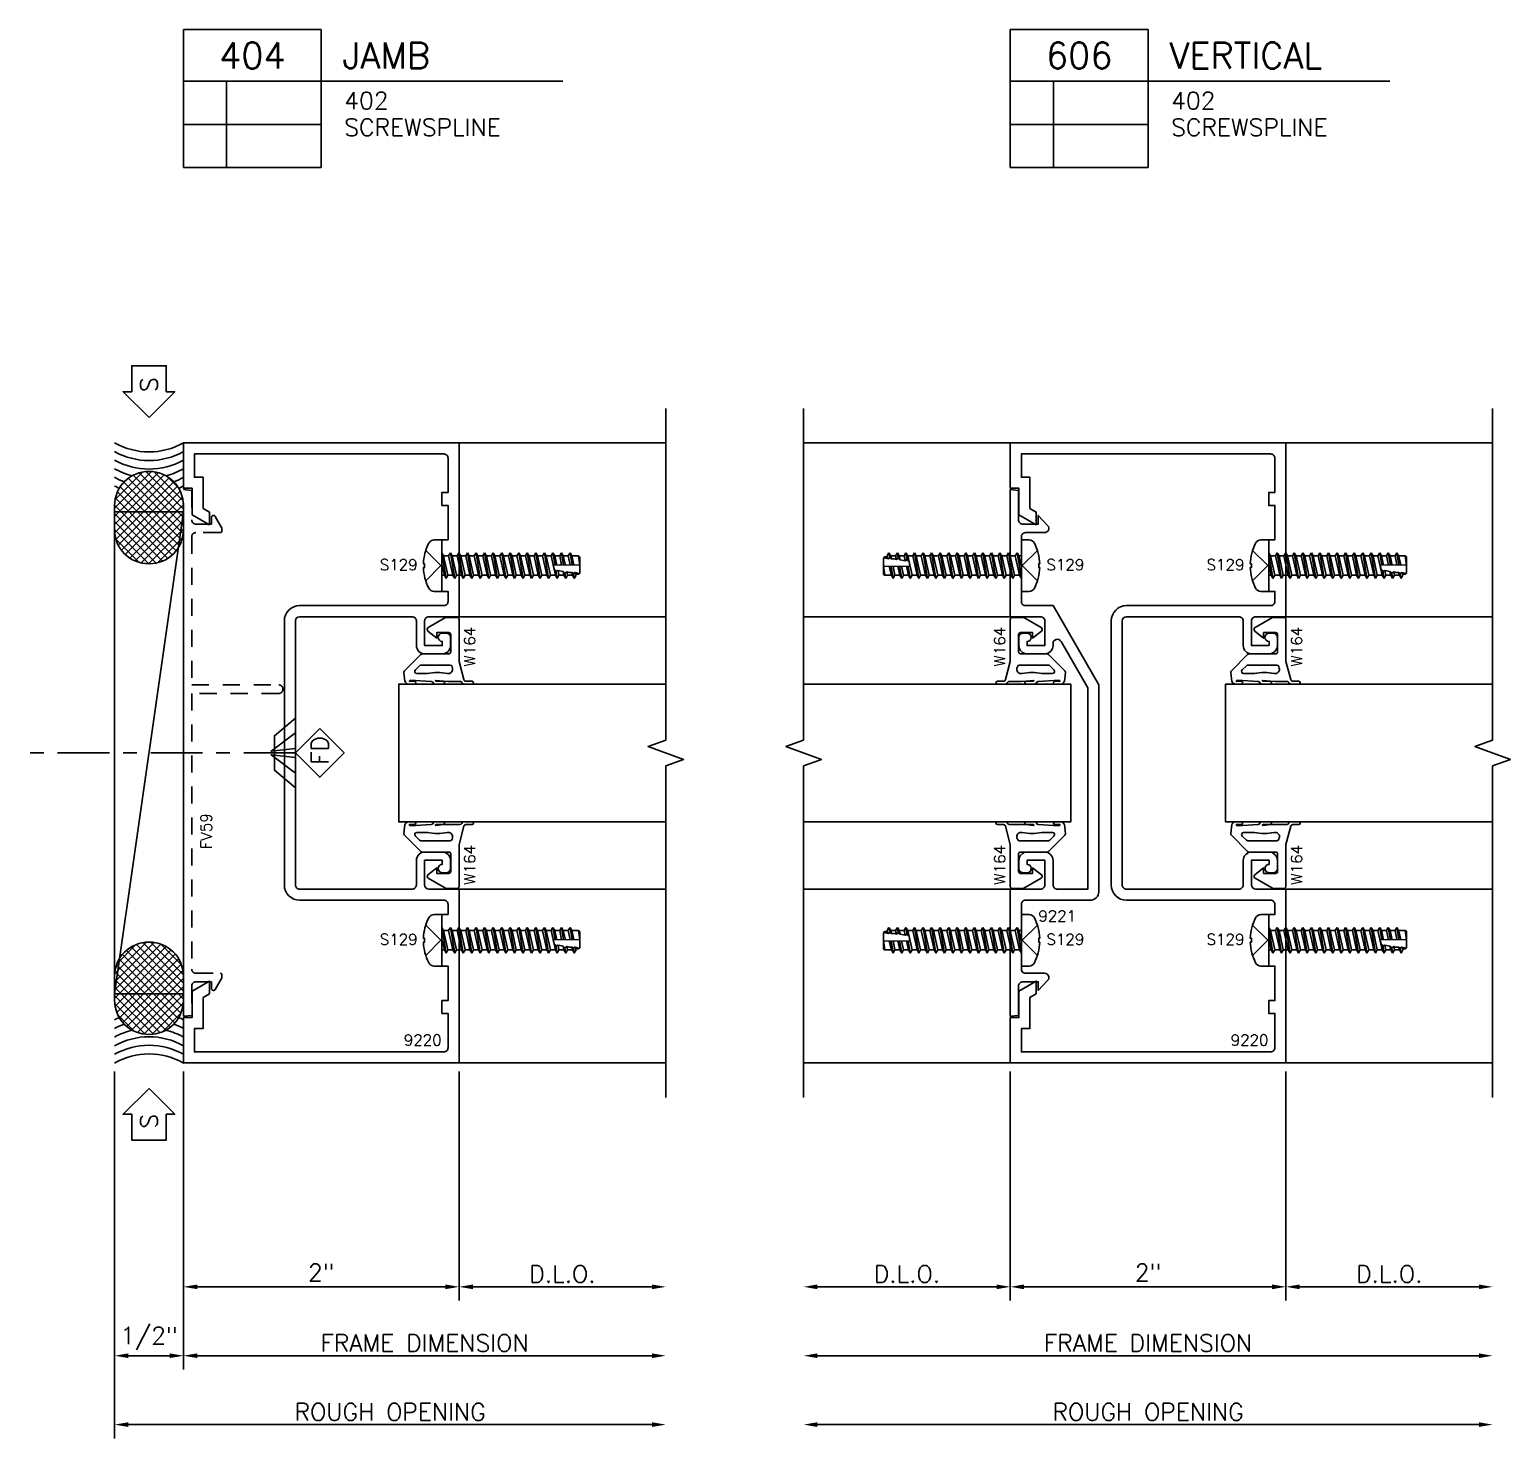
# Model space of a CAD drawing. Header units: inches. Extents: x -1 to 102, y -34 to 13.
# Drawn here: x 66.7 to 77.44, y -28.13 to -17.9 of the extents above; entities that cross this region are included whole.
import ezdxf
from ezdxf.enums import TextEntityAlignment as Align

# ---------------------------------------------------------------- set-up
doc = ezdxf.new("R2010")
doc.units = ezdxf.units.IN
doc.header["$LTSCALE"] = 0.5
doc.header["$MEASUREMENT"] = 0
for name, pattern in [('CENTER', [2, 1.25, -0.25, 0.25, -0.25]), ('CENTER2', [1.125, 0.75, -0.125, 0.125, -0.125]), ('HIDDEN', [0.375, 0.25, -0.125])]:
    doc.linetypes.add(name, pattern=pattern)
for name, color, linetype in [('EFCO_BackerRod', 3, 'Continuous'), ('EFCO_BackerRod_Hatch', 9, 'Continuous'), ('EFCO_Detail_BreakLines', 1, 'Continuous'), ('EFCO_Detail_Dim', 1, 'Continuous'), ('EFCO_Detail_Shims', 5, 'Continuous'), ('EFCO_Detail_Symbols', 5, 'Continuous'), ('EFCO_Detail_Symbols_Text', 3, 'Continuous'), ('EFCO_Die', 7, 'Continuous'), ('EFCO_Die_BackGround', 9, 'Continuous'), ('EFCO_Die_Text', 6, 'Continuous'), ('EFCO_Die_Vinyl', 3, 'Continuous'), ('EFCO_Fasteners', 3, 'Continuous'), ('EFCO_Fasteners_Text', 1, 'Continuous'), ('EFCO_Glass', 4, 'Continuous'), ('EFCO_Glazing_Gasket', 3, 'Continuous'), ('EFCO_LT_Center', 1, 'CENTER'), ('EFCO_Silicone', 8, 'Continuous'), ('ZE-ANNO-SYMB', 3, 'Continuous'), ('ZE-GLAZ-FSNR', 3, 'Continuous')]:
    doc.layers.add(name, color=color, linetype=linetype)
doc.styles.add('EFCO', font='arial.ttf')
doc.styles.add('ROMANS', font='romans.shx')
doc.styles.add('simplex', font='simplex.shx')
doc.styles.get("Standard").update_dxf_attribs({"font": 'simplex.shx'})
doc.dimstyles.new('STD1', dxfattribs={"dimtxt": 0.125, "dimasz": 0.1, "dimexe": 0.1, "dimexo": 0.0625, "dimgap": 0.03, "dimtad": 1, "dimdec": 5, "dimzin": 4, "dimdsep": 46, "dimlunit": 4, "dimtxsty": 'EFCO', "dimcen": 0.09, "dimclrd": 1, "dimclre": 1, "dimclrt": 3, "dimazin": 0, "dimtfac": 1, "dimtdec": 5, "dimtmove": 0, "dimatfit": 3, "dimfxl": 1, "dimfrac": 2, "dimtolj": 1, "dimtzin": 0, "dimarcsym": 0})

# ---------------------------------------------------------------- blocks, each defined once
blk = doc.blocks.new('*D388')
at = {"layer": 'Defpoints', "color": 0, "transparency": 16777216}
for p in [(0, 0), (2, 0), (2, -1.625)]:
    blk.add_point(p, dxfattribs=at)
at = {"layer": 'EFCO_Detail_Dim', "color": 1, "lineweight": -2, "transparency": 16777216}
for p, q in [((0, -0.062), (0, -1.725)), ((2, -0.062), (2, -1.725)), ((0.1, -1.625), (1.9, -1.625))]:
    blk.add_line(p, q, dxfattribs=at)
at = {"layer": 'EFCO_Detail_Dim', "color": 1, "transparency": 16777216}
for points in [[(0.1, -1.608), (0.1, -1.642), (0, -1.625)], [(1.9, -1.608), (1.9, -1.642), (2, -1.625)]]:
    blk.add_solid(points, dxfattribs=at)
at = {"layer": 'EFCO_Detail_Dim', "color": 3, "transparency": 16777216, "insert": (1, -1.521), "char_height": 0.125, "attachment_point": 5, "style": 'ROMANS'}
blk.add_mtext('\\A1;2"', dxfattribs=at)
blk = doc.blocks.new('*D387')
at = {"layer": 'Defpoints', "color": 0, "transparency": 16777216}
for p in [(-0.5, 0), (0, 0), (-0.5, -2.125)]:
    blk.add_point(p, dxfattribs=at)
at = {"layer": 'EFCO_Detail_Dim', "color": 1, "lineweight": -2, "transparency": 16777216}
for p, q in [((-0.5, -0.062), (-0.5, -2.225)), ((0, -0.062), (0, -2.225)), ((-0.1, -2.125), (-0.4, -2.125))]:
    blk.add_line(p, q, dxfattribs=at)
at = {"layer": 'EFCO_Detail_Dim', "color": 1, "transparency": 16777216}
for points in [[(-0.4, -2.108), (-0.4, -2.142), (-0.5, -2.125)], [(-0.1, -2.108), (-0.1, -2.142), (0, -2.125)]]:
    blk.add_solid(points, dxfattribs=at)
at = {"layer": 'EFCO_Detail_Dim', "color": 3, "transparency": 16777216, "insert": (-0.25, -2), "char_height": 0.125, "attachment_point": 5, "style": 'ROMANS'}
blk.add_mtext('\\A1;1/2"', dxfattribs=at)
blk = doc.blocks.new('*D386')
at = {"layer": 'Defpoints', "color": 0, "transparency": 16777216}
for p in [(0, 0), (3.5, 0), (3.5, -2.125)]:
    blk.add_point(p, dxfattribs=at)
at = {"layer": 'EFCO_Detail_Dim', "color": 1, "lineweight": -2, "transparency": 16777216}
for p, q in [((0, -0.062), (0, -2.225)), ((0.1, -2.125), (3.4, -2.125))]:
    blk.add_line(p, q, dxfattribs=at)
at = {"layer": 'EFCO_Detail_Dim', "color": 1, "transparency": 16777216}
for points in [[(0.1, -2.108), (0.1, -2.142), (0, -2.125)], [(3.4, -2.108), (3.4, -2.142), (3.5, -2.125)]]:
    blk.add_solid(points, dxfattribs=at)
at = {"layer": 'EFCO_Detail_Dim', "color": 3, "transparency": 16777216, "insert": (1.75, -2.033), "char_height": 0.125, "attachment_point": 5, "style": 'ROMANS'}
blk.add_mtext('\\A1;FRAME DIMENSION', dxfattribs=at)
blk = doc.blocks.new('*D385')
at = {"layer": 'Defpoints', "color": 0, "transparency": 16777216}
for p in [(-0.5, 0), (3.5, 0), (3.5, -2.625)]:
    blk.add_point(p, dxfattribs=at)
at = {"layer": 'EFCO_Detail_Dim', "color": 1, "lineweight": -2, "transparency": 16777216}
for p, q in [((-0.5, -0.062), (-0.5, -2.725)), ((-0.4, -2.625), (3.4, -2.625))]:
    blk.add_line(p, q, dxfattribs=at)
at = {"layer": 'EFCO_Detail_Dim', "color": 1, "transparency": 16777216}
for points in [[(-0.4, -2.608), (-0.4, -2.642), (-0.5, -2.625)], [(3.4, -2.608), (3.4, -2.642), (3.5, -2.625)]]:
    blk.add_solid(points, dxfattribs=at)
at = {"layer": 'EFCO_Detail_Dim', "color": 3, "transparency": 16777216, "insert": (1.5, -2.533), "char_height": 0.125, "attachment_point": 5, "style": 'ROMANS'}
blk.add_mtext('\\A1;ROUGH OPENING', dxfattribs=at)
blk = doc.blocks.new('*D384')
at = {"layer": 'Defpoints', "color": 0, "transparency": 16777216}
for p in [(2, 0), (3.5, 0), (3.5, -1.625)]:
    blk.add_point(p, dxfattribs=at)
at = {"layer": 'EFCO_Detail_Dim', "color": 1, "lineweight": -2, "transparency": 16777216}
for p, q in [((2, -0.062), (2, -1.725)), ((2.1, -1.625), (3.4, -1.625))]:
    blk.add_line(p, q, dxfattribs=at)
at = {"layer": 'EFCO_Detail_Dim', "color": 1, "transparency": 16777216}
for points in [[(2.1, -1.608), (2.1, -1.642), (2, -1.625)], [(3.4, -1.608), (3.4, -1.642), (3.5, -1.625)]]:
    blk.add_solid(points, dxfattribs=at)
at = {"layer": 'EFCO_Detail_Dim', "color": 3, "transparency": 16777216, "insert": (2.75, -1.532), "char_height": 0.125, "attachment_point": 5, "style": 'ROMANS'}
blk.add_mtext('\\A1;D.L.O.', dxfattribs=at)
blk = doc.blocks.new('9220')
at = {"layer": 'EFCO_Die'}
blk.add_lwpolyline([(0.843, 1.181), (1.889, 1.181, -0.414214), (1.92, 1.15), (1.92, 1.078), (1.875, 1.078), (1.875, 0.703), (1.92, 0.703), (1.92, 0.453), (1.875, 0.453), (1.875, 0.359), (1.92, 0.359), (1.92, 0.111, -0.414214), (1.889, 0.08), (0.08, 0.08), (0.08, 0.249), (0.142, 0.249), (0.142, 0.475), (0.188, 0.502), (0.188, 0.594), (0.062, 0.521), (0.062, 0.329), (0, 0.329), (0, 0), (2, 0), (2, 1.261), (1.781, 1.261, -0.414213), (1.75, 1.292), (1.75, 1.471), (1.878, 1.471), (1.878, 1.441, 1.000001), (1.878, 1.381), (1.907, 1.381, 0.414211), (1.938, 1.412), (1.938, 1.469, 0.414215), (1.876, 1.531), (1.752, 1.531, 0.414214), (1.69, 1.469), (1.69, 1.292, -0.414214), (1.659, 1.261), (0.843, 1.261, -0.414214), (0.812, 1.292), (0.812, 3.208, -0.414213), (0.843, 3.239), (1.659, 3.239, -0.414214), (1.69, 3.208), (1.69, 3.031, 0.414212), (1.752, 2.969), (1.876, 2.969, 0.414216), (1.938, 3.031), (1.938, 3.088, 0.414214), (1.907, 3.119), (1.878, 3.119, 0.999779), (1.878, 3.059), (1.878, 3.029), (1.75, 3.029), (1.75, 3.208, -0.414214), (1.781, 3.239), (2, 3.239), (2, 4.5), (0, 4.5), (0, 4.171), (0.062, 4.171), (0.062, 3.979), (0.188, 3.906), (0.188, 3.998), (0.142, 4.025), (0.142, 4.251), (0.08, 4.251), (0.08, 4.42), (1.889, 4.42, -0.414214), (1.92, 4.389), (1.92, 4.141), (1.875, 4.141), (1.875, 4.047), (1.92, 4.047), (1.92, 3.797), (1.875, 3.797), (1.875, 3.422), (1.92, 3.422), (1.92, 3.35, -0.414214), (1.889, 3.319), (0.843, 3.319, 0.414213), (0.732, 3.208), (0.732, 1.292, 0.414213)], format="xyb", close=True, dxfattribs=at)
at = {"layer": 'EFCO_Die_Text', "style": 'simplex'}
blk.add_text('9220', height=0.08, dxfattribs=at).set_placement((1.599, 0.126))
blk = doc.blocks.new('S129S')
at = {"layer": 'EFCO_Fasteners'}
for p, q in [((0.031, -0.093), (0, 0.093)), ((0, 0.093), (0, 0.093)), ((0.013, 0.07), (0, 0.093)), ((0, 0.011), (0.018, -0.07)), ((0.044, -0.07), (0.013, 0.07)), ((0.049, 0.07), (0.013, 0.07)), ((0.062, 0.093), (0.049, 0.07)), ((0.049, 0.07), (0.08, -0.07)), ((0.093, -0.093), (0.062, 0.093)), ((0.075, 0.07), (0.062, 0.093)), ((0.106, -0.07), (0.075, 0.07)), ((0.111, 0.07), (0.075, 0.07)), ((0.124, 0.093), (0.111, 0.07)), ((0.111, 0.07), (0.142, -0.07)), ((0.155, -0.093), (0.124, 0.093)), ((0.137, 0.07), (0.124, 0.093)), ((0.168, -0.07), (0.137, 0.07)), ((0.173, 0.07), (0.137, 0.07)), ((0.186, 0.093), (0.173, 0.07)), ((0.173, 0.07), (0.204, -0.07)), ((0.217, -0.093), (0.186, 0.093)), ((0.199, 0.07), (0.186, 0.093)), ((0.23, -0.07), (0.199, 0.07)), ((0.235, 0.07), (0.199, 0.07)), ((0.248, 0.093), (0.235, 0.07)), ((0.235, 0.07), (0.266, -0.07)), ((0.279, -0.093), (0.248, 0.093)), ((0.261, 0.07), (0.248, 0.093)), ((0.292, -0.07), (0.261, 0.07)), ((0.261, 0.07), (0.297, 0.07)), ((0.31, 0.093), (0.297, 0.07)), ((0.297, 0.07), (0.328, -0.07)), ((0.341, -0.093), (0.31, 0.093)), ((0.323, 0.07), (0.31, 0.093)), ((0.354, -0.07), (0.323, 0.07)), ((0.323, 0.07), (0.359, 0.07)), ((0.372, 0.093), (0.359, 0.07)), ((0.359, 0.07), (0.39, -0.07)), ((0.403, -0.093), (0.372, 0.093)), ((0.385, 0.07), (0.372, 0.093)), ((0.416, -0.07), (0.385, 0.07)), ((0.385, 0.07), (0.421, 0.07)), ((0.434, 0.093), (0.421, 0.07)), ((0.421, 0.07), (0.452, -0.07)), ((0.465, -0.093), (0.434, 0.093)), ((0.447, 0.07), (0.434, 0.093)), ((0.478, -0.07), (0.447, 0.07)), ((0.447, 0.07), (0.483, 0.07)), ((0.496, 0.093), (0.483, 0.07)), ((0.483, 0.07), (0.514, -0.07)), ((0.527, -0.093), (0.496, 0.093)), ((0.509, 0.07), (0.496, 0.093)), ((0.54, -0.07), (0.509, 0.07)), ((0.545, 0.07), (0.509, 0.07)), ((0.558, 0.093), (0.545, 0.07)), ((0.545, 0.07), (0.576, -0.07)), ((0.589, -0.093), (0.558, 0.093)), ((0.571, 0.07), (0.558, 0.093)), ((0.602, -0.07), (0.571, 0.07)), ((0.607, 0.07), (0.571, 0.07)), ((0.62, 0.093), (0.607, 0.07)), ((0.607, 0.07), (0.638, -0.07)), ((0.651, -0.093), (0.62, 0.093)), ((0.633, 0.07), (0.62, 0.093)), ((0.664, -0.07), (0.633, 0.07)), ((0.669, 0.07), (0.633, 0.07)), ((0.682, 0.093), (0.669, 0.07)), ((0.669, 0.07), (0.7, -0.07)), ((0.713, -0.093), (0.682, 0.093)), ((0.695, 0.07), (0.682, 0.093)), ((0.726, -0.07), (0.695, 0.07)), ((0.731, 0.07), (0.695, 0.07)), ((0.744, 0.093), (0.731, 0.07)), ((0.731, 0.07), (0.762, -0.07)), ((0.775, -0.093), (0.744, 0.093)), ((0.757, 0.07), (0.744, 0.093)), ((0.788, -0.07), (0.757, 0.07)), ((0.757, 0.07), (0.793, 0.07)), ((0.806, 0.093), (0.793, 0.07)), ((0.793, 0.07), (0.824, -0.07)), ((0.821, 0.004), (0.806, 0.093)), ((0.819, 0.07), (0.806, 0.093)), ((0.834, 0.004), (0.819, 0.07)), ((0.819, 0.07), (0.855, 0.07)), ((0.868, 0.093), (0.855, 0.07)), ((0.855, 0.07), (0.869, 0.004)), ((0.883, 0.004), (0.868, 0.093)), ((0.881, 0.07), (0.868, 0.093)), ((0.896, 0.004), (0.881, 0.07)), ((0.881, 0.07), (0.917, 0.07)), ((0.93, 0.093), (0.917, 0.07)), ((0.917, 0.07), (0.931, 0.005)), ((0.945, 0.005), (0.93, 0.093)), ((0.943, 0.07), (0.93, 0.093)), ((0.958, 0.005), (0.943, 0.07)), ((1, 0.002), (0.991, 0.07)), ((0.018, -0.07), (0, -0.07)), ((0.018, -0.07), (0.031, -0.093)), ((0.031, -0.093), (0.044, -0.07)), ((0.08, -0.07), (0.044, -0.07)), ((0.08, -0.07), (0.093, -0.093)), ((0.093, -0.093), (0.106, -0.07)), ((0.142, -0.07), (0.106, -0.07)), ((0.142, -0.07), (0.155, -0.093)), ((0.155, -0.093), (0.168, -0.07)), ((0.204, -0.07), (0.168, -0.07)), ((0.204, -0.07), (0.217, -0.093)), ((0.217, -0.093), (0.23, -0.07)), ((0.266, -0.07), (0.23, -0.07)), ((0.266, -0.07), (0.279, -0.093)), ((0.279, -0.093), (0.292, -0.07)), ((0.292, -0.07), (0.328, -0.07)), ((0.328, -0.07), (0.341, -0.093)), ((0.341, -0.093), (0.354, -0.07)), ((0.354, -0.07), (0.39, -0.07)), ((0.39, -0.07), (0.403, -0.093)), ((0.403, -0.093), (0.416, -0.07)), ((0.416, -0.07), (0.452, -0.07)), ((0.452, -0.07), (0.465, -0.093)), ((0.465, -0.093), (0.478, -0.07)), ((0.514, -0.07), (0.478, -0.07)), ((0.514, -0.07), (0.527, -0.093)), ((0.527, -0.093), (0.54, -0.07)), ((0.576, -0.07), (0.54, -0.07)), ((0.576, -0.07), (0.589, -0.093)), ((0.589, -0.093), (0.602, -0.07)), ((0.638, -0.07), (0.602, -0.07)), ((0.638, -0.07), (0.651, -0.093)), ((0.651, -0.093), (0.664, -0.07)), ((0.7, -0.07), (0.664, -0.07)), ((0.7, -0.07), (0.713, -0.093)), ((0.713, -0.093), (0.726, -0.07)), ((0.762, -0.07), (0.726, -0.07)), ((0.762, -0.07), (0.775, -0.093)), ((0.775, -0.093), (0.788, -0.07)), ((0.788, -0.07), (0.824, -0.07)), ((0.824, -0.07), (0.837, -0.093)), ((0.837, -0.093), (0.828, -0.039)), ((0.837, -0.093), (0.85, -0.07)), ((0.85, -0.07), (0.843, -0.036)), ((0.85, -0.07), (0.886, -0.07)), ((0.88, -0.043), (0.886, -0.07)), ((0.886, -0.07), (0.899, -0.093)), ((0.899, -0.093), (0.893, -0.054)), ((0.899, -0.093), (0.912, -0.07)), ((0.912, -0.07), (0.907, -0.045)), ((0.912, -0.07), (0.948, -0.07)), ((0.943, -0.049), (0.948, -0.07)), ((0.948, -0.07), (0.961, -0.093)), ((0.961, -0.093), (0.955, -0.056)), ((0.961, -0.093), (0.974, -0.07)), ((0.966, -0.049), (0.998, -0.057)), ((0.974, -0.07), (0.973, -0.063))]:
    blk.add_line(p, q, dxfattribs=at)
for points in [[(-0.056, 0.187, 0.281578), (-0.095, 0.163, 0.108872), (-0.134, 0.014), (-0.126, 0.014), (-0.126, -0.014), (-0.134, -0.014, 0.108872), (-0.095, -0.163, 0.281578), (-0.056, -0.187), (0, -0.187), (0, 0.187)], [(0.993, -0.063), (0.973, -0.063), (0.966, -0.049), (0.955, -0.056), (0.943, -0.049), (0.943, -0.049), (0.923, -0.049), (0.907, -0.045), (0.893, -0.054), (0.88, -0.043), (0.88, -0.043), (0.843, -0.036), (0.831, -0.041), (0.815, -0.029), (0.808, 0.003), (1, 0.006), (1, -0.05, -0.261155)]]:
    blk.add_lwpolyline(points, format="xyb", close=True, dxfattribs=at)
for points in [[(-0.117, 0.11), (-0.007, 0), (-0.117, -0.11)], [(0.973, -0.063), (0.993, -0.063)]]:
    blk.add_lwpolyline(points, dxfattribs=at)
blk.add_lwpolyline([(0.943, 0.07), (0.991, 0.07, -0.414837), (1, 0.061), (1, 0.002), (0.996, 0.069)], format="xyb", dxfattribs=at)
blk = doc.blocks.new('Callout')
at = {"layer": 'EFCO_Detail_Symbols'}
for p, q in [((0, 0), (0, -1)), ((1, 0), (0, 0)), ((1, -1), (1, 0)), ((0, -0.375), (1, -0.375)), ((0.313, -1), (0.313, -0.375)), ((1, -0.375), (2.753, -0.375)), ((0, -0.688), (1, -0.688)), ((0, -1), (1, -1))]:
    blk.add_line(p, q, dxfattribs=at)
at = {"layer": 'EFCO_Detail_Symbols_Text'}
for tag, height, p in [('DETAIL', 0.188, (0.5, -0.188)), ('SIM.', 0.125, (-0.24, -0.531)), ('REF.', 0.125, (0.156, -0.531)), ('REF.', 0.125, (0.657, -0.531)), ('SIM.', 0.125, (-0.24, -0.844)), ('REF.', 0.125, (0.156, -0.844)), ('REF.', 0.125, (0.657, -0.844))]:
    blk.add_attdef(tag, text='', height=height, dxfattribs=at).set_placement(p, align=Align.MIDDLE_CENTER)
for tag, height, p in [('DES.', 0.188, (1.155, -0.188)), ('SERIES', 0.125, (1.167, -0.515))]:
    blk.add_attdef(tag, text='', height=height, dxfattribs=at).set_placement(p, align=Align.MIDDLE_LEFT)
for p in [(1.167, -0.772), (1.167, -0.965)]:
    blk.add_attdef('MISC.', p, '', height=0.125, dxfattribs=at)
blk = doc.blocks.new('*U412')
at = {"layer": 'EFCO_BackerRod_Hatch', "linetype": 'Continuous'}
h = blk.add_hatch(dxfattribs=at)
h.set_pattern_fill('ANSI37', color=256, scale=0.333333, style=0)
h.set_pattern_definition([(45, (-2e-13, 0.5), (-0.0294628, 0.0294628), []), (135, (-2e-13, 0.5), (-0.0294628, -0.0294628), [])])
h.paths.add_polyline_path([(0.207, 0.252), (0.207, 0.248, 0.414214), (0.455, 0), (0.629, 0, 0.414214), (0.877, 0.248), (0.877, 0.252, 0.414214), (0.629, 0.5), (0.455, 0.5, 0.414214)])
h = blk.add_hatch(dxfattribs=at)
h.set_pattern_fill('ANSI37', color=256, scale=0.333333, style=0)
h.set_pattern_definition([(135, (4.5, 0.5), (0.0294628, 0.0294628), []), (45, (4.5, 0.5), (0.0294628, -0.0294628), [])])
h.paths.add_polyline_path([(4.045, 0.5), (3.871, 0.5, 0.414214), (3.623, 0.252), (3.623, 0.248, 0.414214), (3.871, 0), (4.045, 0, 0.414214), (4.293, 0.248), (4.293, 0.252, 0.414214)])
at = {"layer": 'EFCO_BackerRod'}
for points in [[(0.207, 0.248), (0.207, 0.252, -0.414214), (0.455, 0.5), (0.629, 0.5, -0.414214), (0.877, 0.252), (0.877, 0.248, -0.414214), (0.629, 0), (0.455, 0, -0.414214)], [(4.293, 0.248), (4.293, 0.252, 0.414214), (4.045, 0.5), (3.871, 0.5, 0.414214), (3.623, 0.252), (3.623, 0.248, 0.414214), (3.871, 0), (4.045, 0, 0.414214)]]:
    blk.add_lwpolyline(points, format="xyb", close=True, dxfattribs=at)
at = {"layer": 'EFCO_Detail_Shims'}
for points in [[(0.501, 0.5), (0.501, 0), (3.999, 0), (3.999, 0.5)], [(0.501, 0.5), (3.999, 0)]]:
    blk.add_lwpolyline(points, close=True, dxfattribs=at)
at = {"layer": 'EFCO_Detail_Symbols'}
for points in [[(-0.185, 0.25), (-0.372, 0.063), (-0.372, 0.125), (-0.56, 0.125), (-0.56, 0.375), (-0.372, 0.375), (-0.372, 0.438)], [(4.685, 0.25), (4.872, 0.063), (4.872, 0.125), (5.06, 0.125), (5.06, 0.375), (4.872, 0.375), (4.872, 0.438)]]:
    blk.add_lwpolyline(points, close=True, dxfattribs=at)
at = {"layer": 'EFCO_Silicone', "linetype": 'Continuous'}
for centre, start, end in [((-0.445, 0.25), 330.6454, 29.3546), ((4.945, 0.25), 150.6454, 209.3546)]:
    blk.add_arc(centre, 0.51, start, end, dxfattribs=at)
at = {"layer": 'EFCO_Silicone'}
for centre, start, end in [((-0.382, 0.25), 330.6454, 29.3546), ((-0.32, 0.25), 330.6454, 29.3546), ((-0.257, 0.25), 13.8889, 29.3546), ((-0.195, 0.25), 20.708, 29.3546), ((-0.132, 0.25), 25.0834, 29.3546), ((4.632, 0.25), 150.6454, 154.9166), ((4.695, 0.25), 150.6454, 159.292), ((4.757, 0.25), 150.6454, 166.1111), ((4.82, 0.25), 150.6454, 209.3546), ((4.882, 0.25), 150.6454, 209.3546), ((-0.257, 0.25), 330.6454, 346.1111), ((4.757, 0.25), 193.8889, 209.3546), ((-0.195, 0.25), 330.6454, 339.292), ((-0.132, 0.25), 330.6454, 334.9166), ((4.632, 0.25), 205.0834, 209.3546), ((4.695, 0.25), 200.708, 209.3546)]:
    blk.add_arc(centre, 0.51, start, end, dxfattribs=at)
at = {"layer": 'EFCO_Detail_Symbols_Text', "color": 3, "linetype": 'Continuous', "style": 'simplex'}
for rotation, p in [(360, (-0.423, 0.25)), (0, (4.923, 0.25))]:
    blk.add_text('S', height=0.125, rotation=rotation, dxfattribs=at).set_placement(p, align=Align.MIDDLE_CENTER)
blk = doc.blocks.new('FV59')
at = {"layer": 'EFCO_Die_Vinyl', "linetype": 'HIDDEN'}
blk.add_lwpolyline([(0.09, 0.322), (0.268, 0.322, -0.414214), (0.278, 0.312), (0.278, 0.289, -0.131652), (0.277, 0.284), (0.231, 0.205, -0.767327), (0.203, 0.212), (0.203, 0.26), (0.09, 0.26, 0.414214), (0.06, 0.23), (0.06, 0.015), (0, 0.01), (0, 3.832), (0.06, 3.827), (0.06, 3.612, 0.414214), (0.09, 3.582), (0.203, 3.582), (0.203, 3.63, -0.767327), (0.231, 3.638), (0.277, 3.558, -0.131652), (0.278, 3.553), (0.278, 3.53, -0.414214), (0.268, 3.52), (0.09, 3.52, 0.414214), (0.06, 3.49), (0.06, 2.415), (0.691, 2.415, -0.414214), (0.722, 2.384, -0.414214), (0.691, 2.353), (0.06, 2.353), (0.06, 0.352, 0.414214)], format="xyb", close=True, dxfattribs=at)
at = {"layer": 'EFCO_Die_Text', "style": 'ROMANS', "flags": 8}
blk.add_attdef('VINO', text='', height=0.08, rotation=90, dxfattribs=at).set_placement((0.165, 1.353), align=Align.MIDDLE_CENTER)
blk = doc.blocks.new('S40Xg414LJ')
at = {"layer": 'EFCO_Die_BackGround'}
for p, q in [((0, 1.978), (1.5, 1.978)), ((0, 0), (1.5, 0))]:
    blk.add_line(p, q, dxfattribs=at)
at = {"layer": 'EFCO_Glass'}
blk.add_lwpolyline([(1.5, 0.489), (-0.438, 0.489), (-0.438, 1.489), (1.5, 1.489)], dxfattribs=at)
at = {"layer": 'EFCO_Glazing_Gasket'}
for points in [[(-0.278, 1.704, -0.198912), (-0.267, 1.708), (-0.075, 1.708, 0.414214), (-0.06, 1.723), (-0.06, 1.848, 0.414214), (-0.075, 1.863), (-0.162, 1.863), (-0.162, 1.823), (-0.226, 1.874, -0.526181), (-0.224, 1.899), (-0.098, 1.971, -0.131651), (-0.091, 1.973), (-0.015, 1.973, -0.414214), (0, 1.958), (0, 1.653), (0.035, 1.521, 0.339454), (0.05, 1.509), (0.094, 1.509, -0.999995), (0.094, 1.489), (0.035, 1.489, -0.339454), (0.02, 1.501, 0.265356), (0.006, 1.508), (-0.077, 1.508), (-0.113, 1.509), (-0.168, 1.516, 0.540308), (-0.171, 1.512), (-0.168, 1.509), (-0.115, 1.509, -1), (-0.115, 1.489), (-0.175, 1.489, -0.303409), (-0.189, 1.499, 0.339454), (-0.202, 1.508), (-0.354, 1.517, 0.493143), (-0.359, 1.507), (-0.322, 1.509, -0.999997), (-0.327, 1.489), (-0.374, 1.489), (-0.389, 1.502), (-0.393, 1.511), (-0.395, 1.528), (-0.4, 1.575, -0.198916), (-0.396, 1.586)], [(-0.075, 0.27, -0.414214), (-0.06, 0.255), (-0.06, 0.13, -0.414214), (-0.075, 0.115), (-0.162, 0.115), (-0.162, 0.155), (-0.226, 0.104, 0.526181), (-0.224, 0.079), (-0.098, 0.007, 0.131651), (-0.091, 0.005), (-0.015, 0.005, 0.414214), (0, 0.02), (0, 0.325), (0.035, 0.457, -0.339454), (0.05, 0.469), (0.094, 0.469, 0.999995), (0.094, 0.489), (0.035, 0.489, 0.339454), (0.02, 0.477, -0.265356), (0.006, 0.47), (-0.077, 0.47), (-0.113, 0.469), (-0.168, 0.462, -0.540308), (-0.171, 0.466), (-0.168, 0.469), (-0.115, 0.469, 1), (-0.115, 0.489), (-0.175, 0.489, 0.303409), (-0.189, 0.479, -0.339454), (-0.202, 0.47), (-0.354, 0.461, -0.493143), (-0.359, 0.471), (-0.322, 0.469, 0.999997), (-0.327, 0.489), (-0.374, 0.489), (-0.389, 0.476), (-0.393, 0.467), (-0.395, 0.45), (-0.4, 0.403, 0.198916), (-0.396, 0.392), (-0.278, 0.274, 0.198912), (-0.267, 0.27)]]:
    blk.add_lwpolyline(points, format="xyb", close=True, dxfattribs=at)
for points in [[(-0.086, 1.566), (-0.077, 1.566, 0.493145), (-0.048, 1.604), (-0.051, 1.615, 0.339452), (-0.065, 1.626), (-0.277, 1.626, 0.198921), (-0.287, 1.622), (-0.317, 1.592, 0.66817), (-0.307, 1.566), (-0.229, 1.566, -0.098096), (-0.086, 1.566)], [(-0.086, 0.412), (-0.077, 0.412, -0.493145), (-0.048, 0.374), (-0.051, 0.363, -0.339452), (-0.065, 0.352), (-0.277, 0.352, -0.198921), (-0.287, 0.356), (-0.317, 0.386, -0.66817), (-0.307, 0.412), (-0.229, 0.412, 0.098096), (-0.086, 0.412)]]:
    blk.add_lwpolyline(points, format="xyb", dxfattribs=at)
at = {"layer": 'EFCO_Die_Text', "color": 1, "style": 'simplex'}
for p in [(0.117, 1.617), (0.117, 0.033)]:
    blk.add_text('W164', height=0.08, rotation=90, dxfattribs=at).set_placement(p)
blk = doc.blocks.new('Generic FD Symbol')
at = {"layer": 'EFCO_Detail_Symbols'}
blk.add_lwpolyline([(0.177, 0.177), (0, 0), (0.177, -0.177), (0.354, 0)], close=True, dxfattribs=at)
at = {"layer": 'EFCO_LT_Center', "color": 1, "linetype": 'CENTER2'}
blk.add_line((0, 0), (-1.928, 0), dxfattribs=at)
at = {"layer": 'EFCO_Detail_Symbols_Text', "color": 3, "style": 'simplex'}
blk.add_text('FD', height=0.125, rotation=90, dxfattribs=at).set_placement((0.24, 0.018), align=Align.CENTER)
blk = doc.blocks.new('AB2')
at = {"layer": 'ZE-GLAZ-FSNR'}
blk.add_lwpolyline([(-0.253, 0), (-0.125, 0.152), (0.125, 0.152), (0.253, 0)], close=True, dxfattribs=at)
for points in [[(-0.032, 0), (-0.013, 0.176), (-0.146, 0)], [(0.032, 0), (0.013, 0.176), (0.146, 0)]]:
    blk.add_lwpolyline(points, dxfattribs=at)
at = {"layer": 'ZE-ANNO-SYMB', "rotation": 270}
blk.add_blockref('Generic FD Symbol', (0, 0), dxfattribs=at)
blk = doc.blocks.new('*D395')
at = {"layer": 'Defpoints', "color": 0, "transparency": 16777216}
for p in [(2, 0), (3.5, 0), (3.5, -1.625)]:
    blk.add_point(p, dxfattribs=at)
at = {"layer": 'EFCO_Detail_Dim', "color": 1, "lineweight": -2, "transparency": 16777216}
for p, q in [((2, -0.062), (2, -1.725)), ((2.1, -1.625), (3.4, -1.625))]:
    blk.add_line(p, q, dxfattribs=at)
at = {"layer": 'EFCO_Detail_Dim', "color": 1, "transparency": 16777216}
for points in [[(2.1, -1.608), (2.1, -1.642), (2, -1.625)], [(3.4, -1.608), (3.4, -1.642), (3.5, -1.625)]]:
    blk.add_solid(points, dxfattribs=at)
at = {"layer": 'EFCO_Detail_Dim', "color": 3, "transparency": 16777216, "insert": (2.75, -1.532), "char_height": 0.125, "attachment_point": 5, "style": 'ROMANS'}
blk.add_mtext('\\A1;D.L.O.', dxfattribs=at)
blk = doc.blocks.new('*D394')
at = {"layer": 'Defpoints', "color": 0, "transparency": 16777216}
for p in [(0, 0), (-1.5, -0.25), (-1.5, -1.625)]:
    blk.add_point(p, dxfattribs=at)
at = {"layer": 'EFCO_Detail_Dim', "color": 1, "lineweight": -2, "transparency": 16777216}
for p, q in [((0, -0.062), (0, -1.725)), ((-0.1, -1.625), (-1.4, -1.625))]:
    blk.add_line(p, q, dxfattribs=at)
at = {"layer": 'EFCO_Detail_Dim', "color": 1, "transparency": 16777216}
for points in [[(-1.4, -1.608), (-1.4, -1.642), (-1.5, -1.625)], [(-0.1, -1.608), (-0.1, -1.642), (0, -1.625)]]:
    blk.add_solid(points, dxfattribs=at)
at = {"layer": 'EFCO_Detail_Dim', "color": 3, "transparency": 16777216, "insert": (-0.75, -1.532), "char_height": 0.125, "attachment_point": 5, "style": 'ROMANS'}
blk.add_mtext('\\A1;D.L.O.', dxfattribs=at)
blk = doc.blocks.new('*D393')
at = {"layer": 'Defpoints', "color": 0, "transparency": 16777216}
for p in [(0, 0), (2, 0), (2, -1.625)]:
    blk.add_point(p, dxfattribs=at)
at = {"layer": 'EFCO_Detail_Dim', "color": 1, "lineweight": -2, "transparency": 16777216}
for p, q in [((0, -0.062), (0, -1.725)), ((2, -0.062), (2, -1.725)), ((0.1, -1.625), (1.9, -1.625))]:
    blk.add_line(p, q, dxfattribs=at)
at = {"layer": 'EFCO_Detail_Dim', "color": 1, "transparency": 16777216}
for points in [[(0.1, -1.608), (0.1, -1.642), (0, -1.625)], [(1.9, -1.608), (1.9, -1.642), (2, -1.625)]]:
    blk.add_solid(points, dxfattribs=at)
at = {"layer": 'EFCO_Detail_Dim', "color": 3, "transparency": 16777216, "insert": (1, -1.521), "char_height": 0.125, "attachment_point": 5, "style": 'ROMANS'}
blk.add_mtext('\\A1;2"', dxfattribs=at)
blk = doc.blocks.new('*D392')
at = {"layer": 'Defpoints', "color": 0, "transparency": 16777216}
for p in [(-1.5, 0), (3.5, 0), (3.5, -2.125)]:
    blk.add_point(p, dxfattribs=at)
at = {"layer": 'EFCO_Detail_Dim', "color": 1, "lineweight": -2, "transparency": 16777216}
blk.add_line((-1.4, -2.125), (3.4, -2.125), dxfattribs=at)
at = {"layer": 'EFCO_Detail_Dim', "color": 1, "transparency": 16777216}
for points in [[(-1.4, -2.108), (-1.4, -2.142), (-1.5, -2.125)], [(3.4, -2.108), (3.4, -2.142), (3.5, -2.125)]]:
    blk.add_solid(points, dxfattribs=at)
at = {"layer": 'EFCO_Detail_Dim', "color": 3, "transparency": 16777216, "insert": (1, -2.033), "char_height": 0.125, "attachment_point": 5, "style": 'ROMANS'}
blk.add_mtext('\\A1;FRAME DIMENSION', dxfattribs=at)
blk = doc.blocks.new('*D391')
at = {"layer": 'Defpoints', "color": 0, "transparency": 16777216}
for p in [(-1.5, 0), (3.5, 0), (3.5, -2.625)]:
    blk.add_point(p, dxfattribs=at)
at = {"layer": 'EFCO_Detail_Dim', "color": 1, "lineweight": -2, "transparency": 16777216}
blk.add_line((-1.4, -2.625), (3.4, -2.625), dxfattribs=at)
at = {"layer": 'EFCO_Detail_Dim', "color": 1, "transparency": 16777216}
for points in [[(-1.4, -2.608), (-1.4, -2.642), (-1.5, -2.625)], [(3.4, -2.608), (3.4, -2.642), (3.5, -2.625)]]:
    blk.add_solid(points, dxfattribs=at)
at = {"layer": 'EFCO_Detail_Dim', "color": 3, "transparency": 16777216, "insert": (1, -2.533), "char_height": 0.125, "attachment_point": 5, "style": 'ROMANS'}
blk.add_mtext('\\A1;ROUGH OPENING', dxfattribs=at)
blk = doc.blocks.new('9221')
at = {"layer": 'EFCO_Die', "linetype": 'Continuous'}
blk.add_lwpolyline([(-0.107, 2.442), (-0.107, 2.619, 0.414214), (-0.138, 2.65), (-0.359, 2.65), (-0.359, 1.188), (-0.165, 0.852, 0.767327), (-0.107, 0.867), (-0.107, 0.88, -0.414214), (-0.045, 0.942), (0.079, 0.942, -0.414214), (0.141, 0.88), (0.141, 0.823, -0.414214), (0.11, 0.792), (0.081, 0.792, -1), (0.081, 0.852), (0.081, 0.882), (-0.047, 0.882), (-0.047, 0.703, 0.414214), (-0.016, 0.672), (0.203, 0.672), (0.203, -0.25), (0.143, -0.245), (0.143, -0.031, 0.414214), (0.112, 0), (0, 0), (0, -0.063), (-0.068, 0.01, -0.655629), (-0.045, 0.062), (0.092, 0.062, 0.414214), (0.123, 0.093), (0.123, 0.561, 0.414214), (0.092, 0.592), (-0.107, 0.592), (-0.439, 1.167), (-0.439, 2.668, -0.414214), (-0.377, 2.73), (0.092, 2.73, 0.414214), (0.123, 2.761), (0.123, 3.229, 0.414214), (0.092, 3.26), (-0.045, 3.26, -0.655629), (-0.068, 3.312), (0, 3.385), (0, 3.322), (0.112, 3.322, 0.414214), (0.143, 3.353), (0.143, 3.567), (0.203, 3.572), (0.203, 2.65), (-0.016, 2.65, 0.414214), (-0.047, 2.619), (-0.047, 2.44), (0.081, 2.44), (0.081, 2.47, -1), (0.081, 2.53), (0.11, 2.53, -0.414214), (0.141, 2.499), (0.141, 2.442, -0.414214), (0.079, 2.38), (-0.045, 2.38, -0.414214)], format="xyb", close=True, dxfattribs=at)
at = {"layer": 'EFCO_Die_Text', "ltscale": 0.5, "style": 'simplex', "flags": 8}
blk.add_attdef('DIENO', text='', height=0.08, dxfattribs=at).set_placement((-0.137, 2.844), align=Align.MIDDLE_CENTER)
blk = doc.blocks.new('s40Xg414RJ')
at = {"layer": 'EFCO_Die_BackGround'}
for p, q in [((0, 1.978), (-1.5, 1.978)), ((0, 0), (-1.5, 0))]:
    blk.add_line(p, q, dxfattribs=at)
at = {"layer": 'EFCO_Glass'}
blk.add_lwpolyline([(-1.5, 0.489), (0.438, 0.489), (0.438, 1.489), (-1.5, 1.489)], dxfattribs=at)
at = {"layer": 'EFCO_Glazing_Gasket'}
for points in [[(0.278, 1.704, 0.198912), (0.267, 1.708), (0.075, 1.708, -0.414214), (0.06, 1.723), (0.06, 1.848, -0.414214), (0.075, 1.863), (0.162, 1.863), (0.162, 1.823), (0.226, 1.874, 0.526181), (0.224, 1.899), (0.098, 1.971, 0.131651), (0.091, 1.973), (0.015, 1.973, 0.414214), (0, 1.958), (0, 1.653), (-0.035, 1.521, -0.339454), (-0.05, 1.509), (-0.094, 1.509, 0.999995), (-0.094, 1.489), (-0.035, 1.489, 0.339454), (-0.02, 1.501, -0.265356), (-0.006, 1.508), (0.077, 1.508), (0.113, 1.509), (0.168, 1.516, -0.540308), (0.171, 1.512), (0.168, 1.509), (0.115, 1.509, 1), (0.115, 1.489), (0.175, 1.489, 0.303409), (0.189, 1.499, -0.339454), (0.202, 1.508), (0.354, 1.517, -0.493143), (0.359, 1.507), (0.322, 1.509, 0.999997), (0.327, 1.489), (0.374, 1.489), (0.389, 1.502), (0.393, 1.511), (0.395, 1.528), (0.4, 1.575, 0.198916), (0.396, 1.586)], [(0.075, 0.27, 0.414214), (0.06, 0.255), (0.06, 0.13, 0.414214), (0.075, 0.115), (0.162, 0.115), (0.162, 0.155), (0.226, 0.104, -0.526181), (0.224, 0.079), (0.098, 0.007, -0.131651), (0.091, 0.005), (0.015, 0.005, -0.414214), (0, 0.02), (0, 0.325), (-0.035, 0.457, 0.339454), (-0.05, 0.469), (-0.094, 0.469, -0.999995), (-0.094, 0.489), (-0.035, 0.489, -0.339454), (-0.02, 0.477, 0.265356), (-0.006, 0.47), (0.077, 0.47), (0.113, 0.469), (0.168, 0.462, 0.540308), (0.171, 0.466), (0.168, 0.469), (0.115, 0.469, -1), (0.115, 0.489), (0.175, 0.489, -0.303409), (0.189, 0.479, 0.339454), (0.202, 0.47), (0.354, 0.461, 0.493143), (0.359, 0.471), (0.322, 0.469, -0.999997), (0.327, 0.489), (0.374, 0.489), (0.389, 0.476), (0.393, 0.467), (0.395, 0.45), (0.4, 0.403, -0.198916), (0.396, 0.392), (0.278, 0.274, -0.198912), (0.267, 0.27)]]:
    blk.add_lwpolyline(points, format="xyb", close=True, dxfattribs=at)
for points in [[(0.086, 1.566), (0.077, 1.566, -0.493145), (0.048, 1.604), (0.051, 1.615, -0.339452), (0.065, 1.626), (0.277, 1.626, -0.198921), (0.287, 1.622), (0.317, 1.592, -0.66817), (0.307, 1.566), (0.229, 1.566, 0.098096), (0.086, 1.566)], [(0.086, 0.412), (0.077, 0.412, 0.493145), (0.048, 0.374), (0.051, 0.363, 0.339452), (0.065, 0.352), (0.277, 0.352, 0.198921), (0.287, 0.356), (0.317, 0.386, 0.66817), (0.307, 0.412), (0.229, 0.412, -0.098096), (0.086, 0.412)]]:
    blk.add_lwpolyline(points, format="xyb", dxfattribs=at)
at = {"layer": 'EFCO_Die_Text', "color": 1, "style": 'simplex'}
for p in [(-0.037, 1.617), (-0.037, 0.033)]:
    blk.add_text('W164', height=0.08, rotation=90, dxfattribs=at).set_placement(p)
blk = doc.blocks.new('s402d404')
at = {"layer": 'EFCO_Detail_BreakLines'}
blk.add_lwpolyline([(3.5, -0.25), (3.5, 2.15625), (3.628788, 2.203125), (3.371212, 2.296875), (3.5, 2.34375), (3.5, 4.75)], dxfattribs=at)
at = {"layer": 'EFCO_Die_BackGround'}
for p, q in [((2, 4.5), (3.5, 4.5)), ((2, 0), (3.5, 0))]:
    blk.add_line(p, q, dxfattribs=at)
at = {"layer": 'EFCO_Detail_Symbols'}
ref = blk.add_blockref('Callout', (0, 7.5), dxfattribs=at)
ref.add_attrib('DETAIL', '404', dxfattribs={"layer": 'EFCO_Detail_Symbols_Text', "height": 0.1875}).set_placement((0.5, 7.3125), align=Align.MIDDLE_CENTER)
ref.add_attrib('DES.', 'JAMB', dxfattribs={"layer": 'EFCO_Detail_Symbols_Text', "height": 0.1875}).set_placement((1.154672, 7.3125), align=Align.MIDDLE_LEFT)
ref.add_attrib('SERIES', '402', dxfattribs={"layer": 'EFCO_Detail_Symbols_Text', "height": 0.125}).set_placement((1.166983, 6.98455), align=Align.MIDDLE_LEFT)
ref.add_attrib('MISC.', 'SCREWSPLINE', (1.166983, 6.728442), dxfattribs={"layer": 'EFCO_Detail_Symbols_Text', "height": 0.125})
at = {"layer": 'EFCO_Detail_Symbols', "rotation": 90}
blk.add_blockref('*U412', (0, 0), dxfattribs=at)
at = {"layer": 'EFCO_Die'}
blk.add_blockref('9220', (0, 0), dxfattribs=at)
at = {"layer": 'EFCO_Die_Vinyl'}
blk.add_blockref('FV59', (0, 0.329), dxfattribs=at).add_auto_attribs({'VINO': 'FV59'})
at = {"layer": 'EFCO_Fasteners'}
for p in [(1.875, 3.609501), (1.875, 0.890499)]:
    blk.add_blockref('S129S', p, dxfattribs=at)
at = {"layer": 'EFCO_Glass'}
blk.add_blockref('S40Xg414LJ', (2, 1.261), dxfattribs=at)
at = {"layer": 'ZE-ANNO-SYMB', "rotation": 90}
blk.add_blockref('AB2', (0.811999, 2.25), dxfattribs=at)
at = {"layer": 'EFCO_Fasteners_Text', "style": 'simplex'}
for p in [(1.424555, 3.576257), (1.424555, 0.857255)]:
    blk.add_text('S129', height=0.08, dxfattribs=at).set_placement(p)
at = {"layer": 'EFCO_Detail_Dim'}
for base, p2, picture, middle in [((-0.5, -2.125), (-0.5, 0), '*D387', (-0.25, -1.999762)), ((2, -1.625), (2, 0), '*D388', (1, -1.520595))]:
    dim = blk.add_linear_dim(base=base, p1=(0, 0), p2=p2, dimstyle='STD1', dxfattribs=at)
    dim.commit()
    dim.dimension.update_dxf_attribs({"geometry": picture, "text_midpoint": middle})
for base, p1, text, picture, middle in [((3.5, -2.625), (-0.5, 0), 'ROUGH OPENING', '*D385', (1.5, -2.5325)), ((3.5, -2.125), (0, 0), 'FRAME DIMENSION', '*D386', (1.75, -2.0325)), ((3.5, -1.625), (2, 0), 'D.L.O.', '*D384', (2.75, -1.5325))]:
    dim = blk.add_linear_dim(base=base, p1=p1, p2=(3.5, 0), text=text, dimstyle='STD1', override={"dimse2": 1}, dxfattribs=at)
    dim.commit()
    dim.dimension.update_dxf_attribs({"geometry": picture, "text_midpoint": middle})
blk = doc.blocks.new('s402d606')
at = {"layer": 'EFCO_Detail_BreakLines'}
for points in [[(-1.5, -0.25), (-1.5, 2.15625), (-1.371212, 2.203125), (-1.628788, 2.296875), (-1.5, 2.34375), (-1.5, 4.75)], [(3.5, -0.25), (3.5, 2.15625), (3.628788, 2.203125), (3.371212, 2.296875), (3.5, 2.34375), (3.5, 4.75)]]:
    blk.add_lwpolyline(points, dxfattribs=at)
at = {"layer": 'EFCO_Die_BackGround'}
for p, q in [((0, 4.5), (-1.5, 4.5)), ((2, 4.5), (3.5, 4.5)), ((0, 0), (-1.5, 0)), ((2, 0), (3.5, 0))]:
    blk.add_line(p, q, dxfattribs=at)
at = {"layer": 'EFCO_Detail_Symbols'}
ref = blk.add_blockref('Callout', (0, 7.5), dxfattribs=at)
ref.add_attrib('DETAIL', '606', dxfattribs={"layer": 'EFCO_Detail_Symbols_Text', "height": 0.1875}).set_placement((0.5, 7.3125), align=Align.MIDDLE_CENTER)
ref.add_attrib('DES.', 'VERTICAL', dxfattribs={"layer": 'EFCO_Detail_Symbols_Text', "height": 0.1875}).set_placement((1.154672, 7.3125), align=Align.MIDDLE_LEFT)
ref.add_attrib('SERIES', '402', dxfattribs={"layer": 'EFCO_Detail_Symbols_Text', "height": 0.125}).set_placement((1.166983, 6.98455), align=Align.MIDDLE_LEFT)
ref.add_attrib('MISC.', 'SCREWSPLINE', (1.166983, 6.728442), dxfattribs={"layer": 'EFCO_Detail_Symbols_Text', "height": 0.125})
at = {"layer": 'EFCO_Die'}
for name, p in [('9220', (0, 0)), ('S129S', (1.875, 3.609501)), ('S129S', (1.875, 0.890499))]:
    blk.add_blockref(name, p, dxfattribs=at)
ref = blk.add_blockref('9221', (0.203, 3.911), dxfattribs=dict(at, rotation=180))
ref.add_attrib('DIENO', '9221', dxfattribs={"layer": 'EFCO_Die_Text', "ltscale": 0.5, "height": 0.08, "style": 'simplex'}).set_placement((0.340421, 1.066614), align=Align.MIDDLE_CENTER)
at = {"layer": 'EFCO_Die', "rotation": 180}
for p in [(0.08, 3.609501), (0.08, 0.890499)]:
    blk.add_blockref('S129S', p, dxfattribs=at)
at = {"layer": 'EFCO_Glass'}
for name, p in [('s40Xg414RJ', (0, 1.261)), ('S40Xg414LJ', (2, 1.261))]:
    blk.add_blockref(name, p, dxfattribs=at)
at = {"layer": 'EFCO_Fasteners_Text', "style": 'simplex'}
for p in [(0.262712, 3.576257), (1.424555, 3.576257), (0.262712, 0.857255), (1.424555, 0.857255)]:
    blk.add_text('S129', height=0.08, dxfattribs=at).set_placement(p)
at = {"layer": 'EFCO_Detail_Dim'}
for base, p1, p2, text, override, picture, middle in [((-1.5, -1.625), (0, 0), (-1.5, -0.25), 'D.L.O.', {"dimse2": 1}, '*D394', (-0.75, -1.5325)), ((3.5, -2.125), (-1.5, 0), (3.5, 0), 'FRAME DIMENSION', {"dimse1": 1, "dimse2": 1}, '*D392', (1, -2.0325)), ((3.5, -2.625), (-1.5, 0), (3.5, 0), 'ROUGH OPENING', {"dimse1": 1, "dimse2": 1}, '*D391', (1, -2.5325)), ((3.5, -1.625), (2, 0), (3.5, 0), 'D.L.O.', {"dimse2": 1}, '*D395', (2.75, -1.5325))]:
    dim = blk.add_linear_dim(base=base, p1=p1, p2=p2, text=text, dimstyle='STD1', override=override, dxfattribs=at)
    dim.commit()
    dim.dimension.update_dxf_attribs({"geometry": picture, "text_midpoint": middle})
dim = blk.add_linear_dim(base=(2, -1.625), p1=(0, 0), p2=(2, 0), dimstyle='STD1', dxfattribs=at)
dim.commit()
dim.dimension.update_dxf_attribs({"geometry": '*D393', "text_midpoint": (1, -1.520595)})

msp = doc.modelspace()

# ---------------------------------------------------------------- block references
at = {"layer": 'EFCO_Die', "linetype": 'Continuous'}
for name, p in [('s402d404', (67.812422, -25.404867)), ('s402d606', (73.812422, -25.404867))]:
    msp.add_blockref(name, p, dxfattribs=at)

doc.saveas('drawing.dxf')
